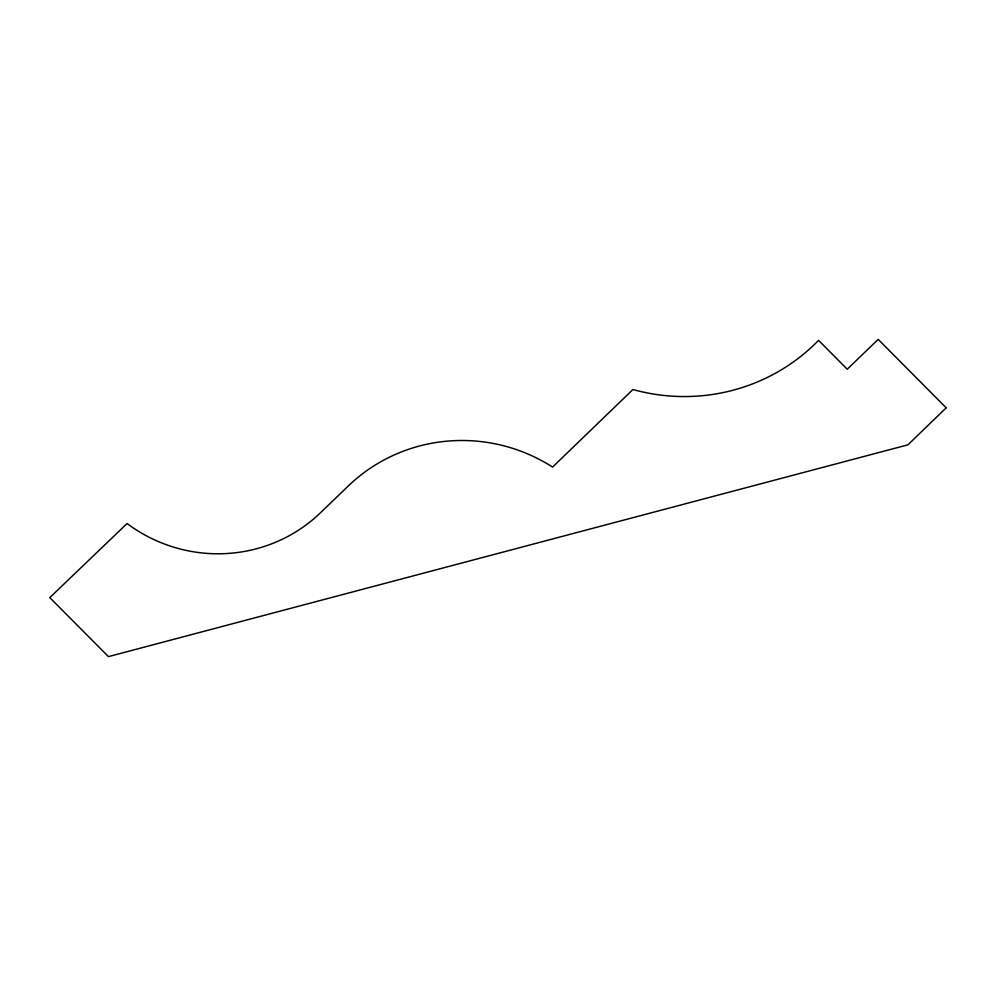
<?xml version="1.0" encoding="UTF-8"?>
<svg xmlns="http://www.w3.org/2000/svg" width="996" height="996" viewBox="0 0 996 996"><rect width="100%" height="100%" fill="white"/><g stroke="black" fill="none" stroke-linecap="round" stroke-linejoin="round"><path stroke-width="1.49" d="M946.2 407.825L907.929 444.826L108.439 656.625L49.8 597.612L127.077 523.535A149.051 146.063 22.5 0 0 320.451 512.791L348.363 485.911A165.149 161.825 22.5 0 1 552.581 467.062L632.933 389.523A188.941 185.144 22.5 0 0 818.563 340.346L847.247 369.23L878.186 339.375L946.2 407.825"/></g></svg>
